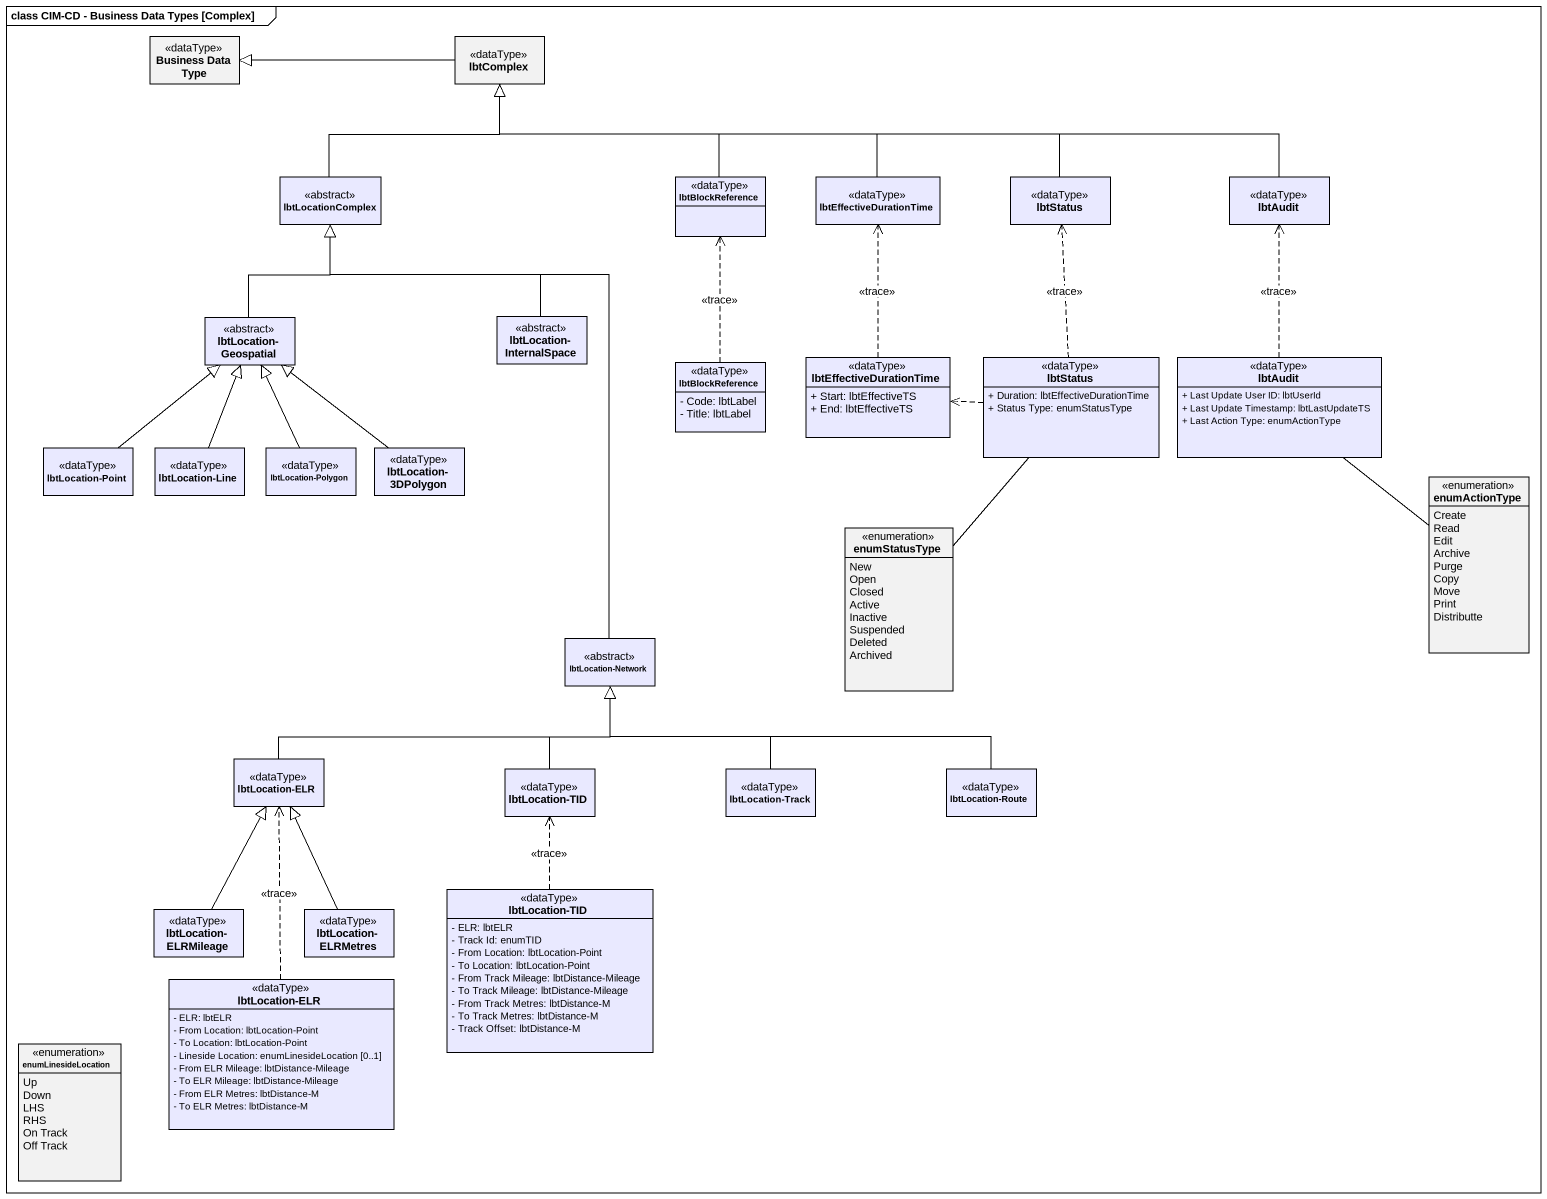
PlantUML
@startuml
mainframe class CIM-CD - Business Data Types [Complex]
hide circle
hide empty members
skinparam classAttributeIconSize 0
class "Business Data Type" as Business_Data_Type <<dataType>>
class lbtComplex <<dataType>>
class lbtLocationComplex <<abstract>> #E9E9FF
class lbtBlockReference <<dataType>> #E9E9FF
class lbtEffectiveDurationTime <<dataType>> #E9E9FF
class lbtStatus <<dataType>> #E9E9FF
class lbtAudit <<dataType>> #E9E9FF
class "lbtLocation-Geospatial" as lbtLocation_Geospatial <<abstract>> #E9E9FF
class "lbtLocation-InternalSpace" as lbtLocation_InternalSpace <<abstract>> #E9E9FF
class "lbtBlockReference" as lbtBlockReference_2 <<dataType>> #E9E9FF {
  - Code: lbtLabel
  - Title: lbtLabel
}
class "lbtEffectiveDurationTime" as lbtEffectiveDurationTime_2 <<dataType>> #E9E9FF {
  + Start: lbtEffectiveTS
  + End: lbtEffectiveTS
}
class "lbtStatus" as lbtStatus_2 <<dataType>> #E9E9FF {
  + Duration: lbtEffectiveDurationTime
  + Status Type: enumStatusType
}
class "lbtAudit" as lbtAudit_2 <<dataType>> #E9E9FF {
  + Last Update User ID: lbtUserId
  + Last Update Timestamp: lbtLastUpdateTS
  + Last Action Type: enumActionType
}
class "lbtLocation-Point" as lbtLocation_Point <<dataType>> #E9E9FF
class "lbtLocation-Line" as lbtLocation_Line <<dataType>> #E9E9FF
class "lbtLocation-Polygon" as lbtLocation_Polygon <<dataType>> #E9E9FF
class "lbtLocation-3DPolygon" as lbtLocation_3DPolygon <<dataType>> #E9E9FF
enum enumActionType {
  Create
  Read
  Edit
  Archive
  Purge
  Copy
  Move
  Print
  Distributte
}
enum enumStatusType {
  New
  Open
  Closed
  Active
  Inactive
  Suspended
  Deleted
  Archived
}
class "lbtLocation-Network" as lbtLocation_Network <<abstract>> #E9E9FF
class "lbtLocation-ELR" as lbtLocation_ELR <<dataType>> #E9E9FF
class "lbtLocation-TID" as lbtLocation_TID <<dataType>> #E9E9FF
class "lbtLocation-Track" as lbtLocation_Track <<dataType>> #E9E9FF
class "lbtLocation-Route" as lbtLocation_Route <<dataType>> #E9E9FF
class "lbtLocation-TID" as lbtLocation_TID_2 <<dataType>> #E9E9FF {
  - ELR: lbtELR
  - Track Id: enumTID
  - From Location: lbtLocation-Point
  - To Location: lbtLocation-Point
  - From Track Mileage: lbtDistance-Mileage
  - To Track Mileage: lbtDistance-Mileage
  - From Track Metres: lbtDistance-M
  - To Track Metres: lbtDistance-M
  - Track Offset: lbtDistance-M
}
class "lbtLocation-ELRMileage" as lbtLocation_ELRMileage <<dataType>> #E9E9FF
class "lbtLocation-ELRMetres" as lbtLocation_ELRMetres <<dataType>> #E9E9FF
class "lbtLocation-ELR" as lbtLocation_ELR_2 <<dataType>> #E9E9FF {
  - ELR: lbtELR
  - From Location: lbtLocation-Point
  - To Location: lbtLocation-Point
  - Lineside Location: enumLinesideLocation [0..1]
  - From ELR Mileage: lbtDistance-Mileage
  - To ELR Mileage: lbtDistance-Mileage
  - From ELR Metres: lbtDistance-M
  - To ELR Metres: lbtDistance-M
}
enum enumLinesideLocation {
  Up
  Down
  LHS
  RHS
  On Track
  Off Track
}
lbtComplex -left-|> Business_Data_Type
lbtLocationComplex -up-|> lbtComplex
lbtBlockReference -up-|> lbtComplex
lbtEffectiveDurationTime -left-|> lbtComplex
lbtStatus -left-|> lbtComplex
lbtAudit -left-|> lbtComplex
lbtLocation_Geospatial -up-|> lbtLocationComplex
lbtLocation_InternalSpace -up-|> lbtLocationComplex
lbtBlockReference_2 .up.> lbtBlockReference : <<trace>>
lbtEffectiveDurationTime_2 .up.> lbtEffectiveDurationTime : <<trace>>
lbtStatus_2 .up.> lbtStatus : <<trace>>
lbtStatus_2 .left.> lbtEffectiveDurationTime_2
lbtAudit_2 .up.> lbtAudit : <<trace>>
lbtLocation_Point -up-|> lbtLocation_Geospatial
lbtLocation_Line -up-|> lbtLocation_Geospatial
lbtLocation_Polygon -up-|> lbtLocation_Geospatial
lbtLocation_3DPolygon -up-|> lbtLocation_Geospatial
enumActionType -up- lbtAudit_2
enumStatusType -up- lbtStatus_2
lbtLocation_Network -up-|> lbtLocationComplex
lbtLocation_ELR -right-|> lbtLocation_Network
lbtLocation_TID -up-|> lbtLocation_Network
lbtLocation_Track -up-|> lbtLocation_Network
lbtLocation_Route -left-|> lbtLocation_Network
lbtLocation_TID_2 .up.> lbtLocation_TID : <<trace>>
lbtLocation_ELRMileage -up-|> lbtLocation_ELR
lbtLocation_ELRMetres -up-|> lbtLocation_ELR
lbtLocation_ELR_2 .up.> lbtLocation_ELR : <<trace>>
@enduml
